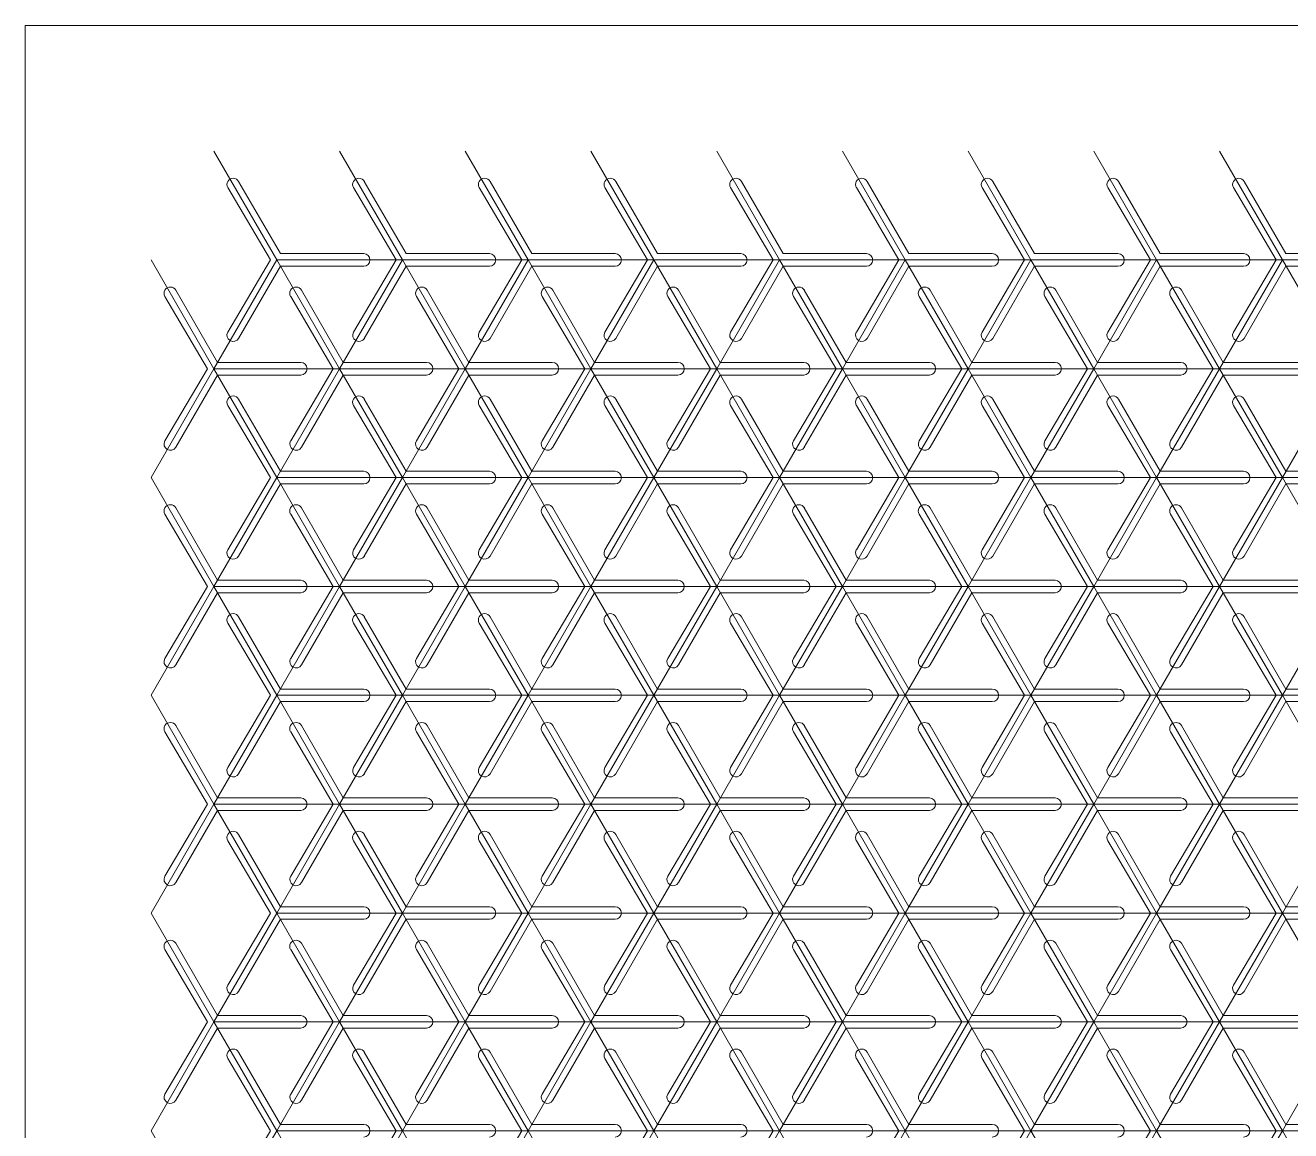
# Model space of a CAD drawing. Header units: metres. Extents: x 0 to 205, y 0 to 185.
# Drawn here: x 0 to 100.7, y 96.6 to 184.5 of the extents above; entities that cross this region are included whole.
import ezdxf

# ---------------------------------------------------------------- set-up
doc = ezdxf.new("R2010")
doc.units = ezdxf.units.M
doc.layers.add('TOP', color=1, linetype='Continuous', lineweight=0)

msp = doc.modelspace()

# ---------------------------------------------------------------- linework, layer by layer
at = {"layer": 'TOP'}
for p, q in [((0, 0), (0, 184.54)), ((0, 184.54), (205, 184.54)), ((20, 165.88), (15, 174.54)), ((30, 165.88), (25, 174.54)), ((40, 165.88), (35, 174.54)), ((50, 165.88), (45, 174.54)), ((60, 165.88), (55, 174.54)), ((70, 165.88), (65, 174.54)), ((80, 165.88), (75, 174.54)), ((90, 165.88), (85, 174.54)), ((100, 165.88), (95, 174.54)), ((16.11, 171.63), (19.5, 165.88)), ((20.29, 166.38), (16.97, 172.13)), ((26.11, 171.63), (29.5, 165.88)), ((30.29, 166.38), (26.97, 172.13)), ((36.11, 171.63), (39.5, 165.88)), ((40.29, 166.38), (36.97, 172.13)), ((46.11, 171.63), (49.5, 165.88)), ((50.29, 166.38), (46.97, 172.13)), ((56.11, 171.63), (59.5, 165.88)), ((60.29, 166.38), (56.97, 172.13)), ((66.11, 171.63), (69.5, 165.88)), ((70.29, 166.38), (66.97, 172.13)), ((76.11, 171.63), (79.5, 165.88)), ((80.29, 166.38), (76.97, 172.13)), ((86.11, 171.63), (89.5, 165.88)), ((90.29, 166.38), (86.97, 172.13)), ((96.11, 171.63), (99.5, 165.88)), ((100.29, 166.38), (96.97, 172.13)), ((26.92, 166.38), (20.29, 166.38)), ((36.92, 166.38), (30.29, 166.38)), ((46.92, 166.38), (40.29, 166.38)), ((56.92, 166.38), (50.29, 166.38)), ((66.92, 166.38), (60.29, 166.38)), ((76.92, 166.38), (70.29, 166.38)), ((86.92, 166.38), (80.29, 166.38)), ((96.92, 166.38), (90.29, 166.38)), ((106.92, 166.38), (100.29, 166.38)), ((15, 157.22), (10, 165.88)), ((20, 165.88), (15, 157.22)), ((19.5, 165.88), (16.11, 160.14)), ((16.97, 159.64), (20.29, 165.38)), ((25, 157.22), (20, 165.88)), ((20, 165.88), (30, 165.88)), ((20.29, 165.38), (26.92, 165.38)), ((30, 165.88), (25, 157.22)), ((29.5, 165.88), (26.11, 160.14)), ((26.97, 159.64), (30.29, 165.38)), ((35, 157.22), (30, 165.88)), ((30, 165.88), (40, 165.88)), ((30.29, 165.38), (36.92, 165.38)), ((40, 165.88), (35, 157.22)), ((39.5, 165.88), (36.11, 160.14)), ((36.97, 159.64), (40.29, 165.38)), ((45, 157.22), (40, 165.88)), ((40, 165.88), (50, 165.88)), ((40.29, 165.38), (46.92, 165.38)), ((50, 165.88), (45, 157.22)), ((49.5, 165.88), (46.11, 160.14)), ((46.97, 159.64), (50.29, 165.38)), ((55, 157.22), (50, 165.88)), ((50, 165.88), (60, 165.88)), ((50.29, 165.38), (56.92, 165.38)), ((60, 165.88), (55, 157.22)), ((59.5, 165.88), (56.11, 160.14)), ((56.97, 159.64), (60.29, 165.38)), ((65, 157.22), (60, 165.88)), ((60, 165.88), (70, 165.88)), ((60.29, 165.38), (66.92, 165.38)), ((70, 165.88), (65, 157.22)), ((69.5, 165.88), (66.11, 160.14)), ((66.97, 159.64), (70.29, 165.38)), ((75, 157.22), (70, 165.88)), ((70, 165.88), (80, 165.88)), ((70.29, 165.38), (76.92, 165.38)), ((80, 165.88), (75, 157.22)), ((79.5, 165.88), (76.11, 160.14)), ((76.97, 159.64), (80.29, 165.38)), ((85, 157.22), (80, 165.88)), ((80, 165.88), (90, 165.88)), ((80.29, 165.38), (86.92, 165.38)), ((90, 165.88), (85, 157.22)), ((89.5, 165.88), (86.11, 160.14)), ((86.97, 159.64), (90.29, 165.38)), ((95, 157.22), (90, 165.88)), ((90, 165.88), (100, 165.88)), ((90.29, 165.38), (96.92, 165.38)), ((100, 165.88), (95, 157.22)), ((99.5, 165.88), (96.11, 160.14)), ((96.97, 159.64), (100.29, 165.38)), ((105, 157.22), (100, 165.88)), ((100, 165.88), (110, 165.88)), ((100.29, 165.38), (106.92, 165.38)), ((15.29, 157.72), (11.97, 163.47)), ((25.29, 157.72), (21.97, 163.47)), ((35.29, 157.72), (31.97, 163.47)), ((45.29, 157.72), (41.97, 163.47)), ((55.29, 157.72), (51.97, 163.47)), ((65.29, 157.72), (61.97, 163.47)), ((75.29, 157.72), (71.97, 163.47)), ((85.29, 157.72), (81.97, 163.47)), ((95.29, 157.72), (91.97, 163.47)), ((11.11, 162.97), (14.5, 157.22)), ((21.11, 162.97), (24.5, 157.22)), ((31.11, 162.97), (34.5, 157.22)), ((41.11, 162.97), (44.5, 157.22)), ((51.11, 162.97), (54.5, 157.22)), ((61.11, 162.97), (64.5, 157.22)), ((71.11, 162.97), (74.5, 157.22)), ((81.11, 162.97), (84.5, 157.22)), ((91.11, 162.97), (94.5, 157.22)), ((15, 157.22), (10, 148.56)), ((14.5, 157.22), (11.11, 151.48)), ((20, 148.56), (15, 157.22)), ((15, 157.22), (25, 157.22)), ((21.92, 157.72), (15.29, 157.72)), ((25, 157.22), (20, 148.56)), ((24.5, 157.22), (21.11, 151.48)), ((30, 148.56), (25, 157.22)), ((25, 157.22), (35, 157.22)), ((31.92, 157.72), (25.29, 157.72)), ((35, 157.22), (30, 148.56)), ((34.5, 157.22), (31.11, 151.48)), ((40, 148.56), (35, 157.22)), ((35, 157.22), (45, 157.22)), ((41.92, 157.72), (35.29, 157.72)), ((45, 157.22), (40, 148.56)), ((44.5, 157.22), (41.11, 151.48)), ((50, 148.56), (45, 157.22)), ((45, 157.22), (55, 157.22)), ((51.92, 157.72), (45.29, 157.72)), ((55, 157.22), (50, 148.56)), ((54.5, 157.22), (51.11, 151.48)), ((60, 148.56), (55, 157.22)), ((55, 157.22), (65, 157.22)), ((61.92, 157.72), (55.29, 157.72)), ((65, 157.22), (60, 148.56)), ((64.5, 157.22), (61.11, 151.48)), ((70, 148.56), (65, 157.22)), ((65, 157.22), (75, 157.22)), ((71.92, 157.72), (65.29, 157.72)), ((75, 157.22), (70, 148.56)), ((74.5, 157.22), (71.11, 151.48)), ((80, 148.56), (75, 157.22)), ((75, 157.22), (85, 157.22)), ((81.92, 157.72), (75.29, 157.72)), ((85, 157.22), (80, 148.56)), ((84.5, 157.22), (81.11, 151.48)), ((90, 148.56), (85, 157.22)), ((85, 157.22), (95, 157.22)), ((91.92, 157.72), (85.29, 157.72)), ((95, 157.22), (90, 148.56)), ((94.5, 157.22), (91.11, 151.48)), ((100, 148.56), (95, 157.22)), ((95, 157.22), (105, 157.22)), ((101.92, 157.72), (95.29, 157.72)), ((105, 157.22), (100, 148.56)), ((11.97, 150.98), (15.29, 156.72)), ((15.29, 156.72), (21.92, 156.72)), ((21.97, 150.98), (25.29, 156.72)), ((25.29, 156.72), (31.92, 156.72)), ((31.97, 150.98), (35.29, 156.72)), ((35.29, 156.72), (41.92, 156.72)), ((41.97, 150.98), (45.29, 156.72)), ((45.29, 156.72), (51.92, 156.72)), ((51.97, 150.98), (55.29, 156.72)), ((55.29, 156.72), (61.92, 156.72)), ((61.97, 150.98), (65.29, 156.72)), ((65.29, 156.72), (71.92, 156.72)), ((71.97, 150.98), (75.29, 156.72)), ((75.29, 156.72), (81.92, 156.72)), ((81.97, 150.98), (85.29, 156.72)), ((85.29, 156.72), (91.92, 156.72)), ((91.97, 150.98), (95.29, 156.72)), ((95.29, 156.72), (101.92, 156.72)), ((16.11, 154.31), (19.5, 148.56)), ((20.29, 149.06), (16.97, 154.81)), ((26.11, 154.31), (29.5, 148.56)), ((30.29, 149.06), (26.97, 154.81)), ((36.11, 154.31), (39.5, 148.56)), ((40.29, 149.06), (36.97, 154.81)), ((46.11, 154.31), (49.5, 148.56)), ((50.29, 149.06), (46.97, 154.81)), ((56.11, 154.31), (59.5, 148.56)), ((60.29, 149.06), (56.97, 154.81)), ((66.11, 154.31), (69.5, 148.56)), ((70.29, 149.06), (66.97, 154.81)), ((76.11, 154.31), (79.5, 148.56)), ((80.29, 149.06), (76.97, 154.81)), ((86.11, 154.31), (89.5, 148.56)), ((90.29, 149.06), (86.97, 154.81)), ((96.11, 154.31), (99.5, 148.56)), ((100.29, 149.06), (96.97, 154.81)), ((26.92, 149.06), (20.29, 149.06)), ((36.92, 149.06), (30.29, 149.06)), ((46.92, 149.06), (40.29, 149.06)), ((56.92, 149.06), (50.29, 149.06)), ((66.92, 149.06), (60.29, 149.06)), ((76.92, 149.06), (70.29, 149.06)), ((86.92, 149.06), (80.29, 149.06)), ((96.92, 149.06), (90.29, 149.06)), ((106.92, 149.06), (100.29, 149.06)), ((15, 139.9), (10, 148.56)), ((20, 148.56), (15, 139.9)), ((19.5, 148.56), (16.11, 142.82)), ((16.97, 142.32), (20.29, 148.06)), ((25, 139.9), (20, 148.56)), ((20, 148.56), (30, 148.56)), ((20.29, 148.06), (26.92, 148.06)), ((30, 148.56), (25, 139.9)), ((29.5, 148.56), (26.11, 142.82)), ((26.97, 142.32), (30.29, 148.06)), ((35, 139.9), (30, 148.56)), ((30, 148.56), (40, 148.56)), ((30.29, 148.06), (36.92, 148.06)), ((40, 148.56), (35, 139.9)), ((39.5, 148.56), (36.11, 142.82)), ((36.97, 142.32), (40.29, 148.06)), ((45, 139.9), (40, 148.56)), ((40, 148.56), (50, 148.56)), ((40.29, 148.06), (46.92, 148.06)), ((50, 148.56), (45, 139.9)), ((49.5, 148.56), (46.11, 142.82)), ((46.97, 142.32), (50.29, 148.06)), ((55, 139.9), (50, 148.56)), ((50, 148.56), (60, 148.56)), ((50.29, 148.06), (56.92, 148.06)), ((60, 148.56), (55, 139.9)), ((59.5, 148.56), (56.11, 142.82)), ((56.97, 142.32), (60.29, 148.06)), ((65, 139.9), (60, 148.56)), ((60, 148.56), (70, 148.56)), ((60.29, 148.06), (66.92, 148.06)), ((70, 148.56), (65, 139.9)), ((69.5, 148.56), (66.11, 142.82)), ((66.97, 142.32), (70.29, 148.06)), ((75, 139.9), (70, 148.56)), ((70, 148.56), (80, 148.56)), ((70.29, 148.06), (76.92, 148.06)), ((80, 148.56), (75, 139.9)), ((79.5, 148.56), (76.11, 142.82)), ((76.97, 142.32), (80.29, 148.06)), ((85, 139.9), (80, 148.56)), ((80, 148.56), (90, 148.56)), ((80.29, 148.06), (86.92, 148.06)), ((90, 148.56), (85, 139.9)), ((89.5, 148.56), (86.11, 142.82)), ((86.97, 142.32), (90.29, 148.06)), ((95, 139.9), (90, 148.56)), ((90, 148.56), (100, 148.56)), ((90.29, 148.06), (96.92, 148.06)), ((100, 148.56), (95, 139.9)), ((99.5, 148.56), (96.11, 142.82)), ((96.97, 142.32), (100.29, 148.06)), ((105, 139.9), (100, 148.56)), ((100, 148.56), (110, 148.56)), ((100.29, 148.06), (106.92, 148.06)), ((15.29, 140.4), (11.97, 146.15)), ((25.29, 140.4), (21.97, 146.15)), ((35.29, 140.4), (31.97, 146.15)), ((45.29, 140.4), (41.97, 146.15)), ((55.29, 140.4), (51.97, 146.15)), ((65.29, 140.4), (61.97, 146.15)), ((75.29, 140.4), (71.97, 146.15)), ((85.29, 140.4), (81.97, 146.15)), ((95.29, 140.4), (91.97, 146.15)), ((11.11, 145.65), (14.5, 139.9)), ((21.11, 145.65), (24.5, 139.9)), ((31.11, 145.65), (34.5, 139.9)), ((41.11, 145.65), (44.5, 139.9)), ((51.11, 145.65), (54.5, 139.9)), ((61.11, 145.65), (64.5, 139.9)), ((71.11, 145.65), (74.5, 139.9)), ((81.11, 145.65), (84.5, 139.9)), ((91.11, 145.65), (94.5, 139.9)), ((21.92, 140.4), (15.29, 140.4)), ((31.92, 140.4), (25.29, 140.4)), ((41.92, 140.4), (35.29, 140.4)), ((51.92, 140.4), (45.29, 140.4)), ((61.92, 140.4), (55.29, 140.4)), ((71.92, 140.4), (65.29, 140.4)), ((81.92, 140.4), (75.29, 140.4)), ((91.92, 140.4), (85.29, 140.4)), ((101.92, 140.4), (95.29, 140.4)), ((15, 139.9), (10, 131.24)), ((14.5, 139.9), (11.11, 134.16)), ((11.97, 133.66), (15.29, 139.4)), ((20, 131.24), (15, 139.9)), ((15, 139.9), (25, 139.9)), ((15.29, 139.4), (21.92, 139.4)), ((25, 139.9), (20, 131.24)), ((24.5, 139.9), (21.11, 134.16)), ((21.97, 133.66), (25.29, 139.4)), ((30, 131.24), (25, 139.9)), ((25, 139.9), (35, 139.9)), ((25.29, 139.4), (31.92, 139.4)), ((35, 139.9), (30, 131.24)), ((34.5, 139.9), (31.11, 134.16)), ((31.97, 133.66), (35.29, 139.4)), ((40, 131.24), (35, 139.9)), ((35, 139.9), (45, 139.9)), ((35.29, 139.4), (41.92, 139.4)), ((45, 139.9), (40, 131.24)), ((44.5, 139.9), (41.11, 134.16)), ((41.97, 133.66), (45.29, 139.4)), ((50, 131.24), (45, 139.9)), ((45, 139.9), (55, 139.9)), ((45.29, 139.4), (51.92, 139.4)), ((55, 139.9), (50, 131.24)), ((54.5, 139.9), (51.11, 134.16)), ((51.97, 133.66), (55.29, 139.4)), ((60, 131.24), (55, 139.9)), ((55, 139.9), (65, 139.9)), ((55.29, 139.4), (61.92, 139.4)), ((65, 139.9), (60, 131.24)), ((64.5, 139.9), (61.11, 134.16)), ((61.97, 133.66), (65.29, 139.4)), ((70, 131.24), (65, 139.9)), ((65, 139.9), (75, 139.9)), ((65.29, 139.4), (71.92, 139.4)), ((75, 139.9), (70, 131.24)), ((74.5, 139.9), (71.11, 134.16)), ((71.97, 133.66), (75.29, 139.4)), ((80, 131.24), (75, 139.9)), ((75, 139.9), (85, 139.9)), ((75.29, 139.4), (81.92, 139.4)), ((85, 139.9), (80, 131.24)), ((84.5, 139.9), (81.11, 134.16)), ((81.97, 133.66), (85.29, 139.4)), ((90, 131.24), (85, 139.9)), ((85, 139.9), (95, 139.9)), ((85.29, 139.4), (91.92, 139.4)), ((95, 139.9), (90, 131.24)), ((94.5, 139.9), (91.11, 134.16)), ((91.97, 133.66), (95.29, 139.4)), ((100, 131.24), (95, 139.9)), ((95, 139.9), (105, 139.9)), ((95.29, 139.4), (101.92, 139.4)), ((105, 139.9), (100, 131.24)), ((16.11, 136.99), (19.5, 131.24)), ((20.29, 131.74), (16.97, 137.49)), ((26.11, 136.99), (29.5, 131.24)), ((30.29, 131.74), (26.97, 137.49)), ((36.11, 136.99), (39.5, 131.24)), ((40.29, 131.74), (36.97, 137.49)), ((46.11, 136.99), (49.5, 131.24)), ((50.29, 131.74), (46.97, 137.49)), ((56.11, 136.99), (59.5, 131.24)), ((60.29, 131.74), (56.97, 137.49)), ((66.11, 136.99), (69.5, 131.24)), ((70.29, 131.74), (66.97, 137.49)), ((76.11, 136.99), (79.5, 131.24)), ((80.29, 131.74), (76.97, 137.49)), ((86.11, 136.99), (89.5, 131.24)), ((90.29, 131.74), (86.97, 137.49)), ((96.11, 136.99), (99.5, 131.24)), ((100.29, 131.74), (96.97, 137.49)), ((15, 122.58), (10, 131.24)), ((20, 131.24), (15, 122.58)), ((19.5, 131.24), (16.11, 125.5)), ((25, 122.58), (20, 131.24)), ((20, 131.24), (30, 131.24)), ((26.92, 131.74), (20.29, 131.74)), ((30, 131.24), (25, 122.58)), ((29.5, 131.24), (26.11, 125.5)), ((35, 122.58), (30, 131.24)), ((30, 131.24), (40, 131.24)), ((36.92, 131.74), (30.29, 131.74)), ((40, 131.24), (35, 122.58)), ((39.5, 131.24), (36.11, 125.5)), ((45, 122.58), (40, 131.24)), ((40, 131.24), (50, 131.24)), ((46.92, 131.74), (40.29, 131.74)), ((50, 131.24), (45, 122.58)), ((49.5, 131.24), (46.11, 125.5)), ((55, 122.58), (50, 131.24)), ((50, 131.24), (60, 131.24)), ((56.92, 131.74), (50.29, 131.74)), ((60, 131.24), (55, 122.58)), ((59.5, 131.24), (56.11, 125.5)), ((65, 122.58), (60, 131.24)), ((60, 131.24), (70, 131.24)), ((66.92, 131.74), (60.29, 131.74)), ((70, 131.24), (65, 122.58)), ((69.5, 131.24), (66.11, 125.5)), ((75, 122.58), (70, 131.24)), ((70, 131.24), (80, 131.24)), ((76.92, 131.74), (70.29, 131.74)), ((80, 131.24), (75, 122.58)), ((79.5, 131.24), (76.11, 125.5)), ((85, 122.58), (80, 131.24)), ((80, 131.24), (90, 131.24)), ((86.92, 131.74), (80.29, 131.74)), ((90, 131.24), (85, 122.58)), ((89.5, 131.24), (86.11, 125.5)), ((95, 122.58), (90, 131.24)), ((90, 131.24), (100, 131.24)), ((96.92, 131.74), (90.29, 131.74)), ((100, 131.24), (95, 122.58)), ((99.5, 131.24), (96.11, 125.5)), ((105, 122.58), (100, 131.24)), ((100, 131.24), (110, 131.24)), ((106.92, 131.74), (100.29, 131.74)), ((16.97, 125), (20.29, 130.74)), ((20.29, 130.74), (26.92, 130.74)), ((26.97, 125), (30.29, 130.74)), ((30.29, 130.74), (36.92, 130.74)), ((36.97, 125), (40.29, 130.74)), ((40.29, 130.74), (46.92, 130.74)), ((46.97, 125), (50.29, 130.74)), ((50.29, 130.74), (56.92, 130.74)), ((56.97, 125), (60.29, 130.74)), ((60.29, 130.74), (66.92, 130.74)), ((66.97, 125), (70.29, 130.74)), ((70.29, 130.74), (76.92, 130.74)), ((76.97, 125), (80.29, 130.74)), ((80.29, 130.74), (86.92, 130.74)), ((86.97, 125), (90.29, 130.74)), ((90.29, 130.74), (96.92, 130.74)), ((96.97, 125), (100.29, 130.74)), ((100.29, 130.74), (106.92, 130.74)), ((11.11, 128.33), (14.5, 122.58)), ((15.29, 123.08), (11.97, 128.83)), ((21.11, 128.33), (24.5, 122.58)), ((25.29, 123.08), (21.97, 128.83)), ((31.11, 128.33), (34.5, 122.58)), ((35.29, 123.08), (31.97, 128.83)), ((41.11, 128.33), (44.5, 122.58)), ((45.29, 123.08), (41.97, 128.83)), ((51.11, 128.33), (54.5, 122.58)), ((55.29, 123.08), (51.97, 128.83)), ((61.11, 128.33), (64.5, 122.58)), ((65.29, 123.08), (61.97, 128.83)), ((71.11, 128.33), (74.5, 122.58)), ((75.29, 123.08), (71.97, 128.83)), ((81.11, 128.33), (84.5, 122.58)), ((85.29, 123.08), (81.97, 128.83)), ((91.11, 128.33), (94.5, 122.58)), ((95.29, 123.08), (91.97, 128.83)), ((21.92, 123.08), (15.29, 123.08)), ((31.92, 123.08), (25.29, 123.08)), ((41.92, 123.08), (35.29, 123.08)), ((51.92, 123.08), (45.29, 123.08)), ((61.92, 123.08), (55.29, 123.08)), ((71.92, 123.08), (65.29, 123.08)), ((81.92, 123.08), (75.29, 123.08)), ((91.92, 123.08), (85.29, 123.08)), ((101.92, 123.08), (95.29, 123.08)), ((15, 122.58), (10, 113.92)), ((14.5, 122.58), (11.11, 116.84)), ((11.97, 116.34), (15.29, 122.08)), ((20, 113.92), (15, 122.58)), ((15, 122.58), (25, 122.58)), ((15.29, 122.08), (21.92, 122.08)), ((25, 122.58), (20, 113.92)), ((24.5, 122.58), (21.11, 116.84)), ((21.97, 116.34), (25.29, 122.08)), ((30, 113.92), (25, 122.58)), ((25, 122.58), (35, 122.58)), ((25.29, 122.08), (31.92, 122.08)), ((35, 122.58), (30, 113.92)), ((34.5, 122.58), (31.11, 116.84)), ((31.97, 116.34), (35.29, 122.08)), ((40, 113.92), (35, 122.58)), ((35, 122.58), (45, 122.58)), ((35.29, 122.08), (41.92, 122.08)), ((45, 122.58), (40, 113.92)), ((44.5, 122.58), (41.11, 116.84)), ((41.97, 116.34), (45.29, 122.08)), ((50, 113.92), (45, 122.58)), ((45, 122.58), (55, 122.58)), ((45.29, 122.08), (51.92, 122.08)), ((55, 122.58), (50, 113.92)), ((54.5, 122.58), (51.11, 116.84)), ((51.97, 116.34), (55.29, 122.08)), ((60, 113.92), (55, 122.58)), ((55, 122.58), (65, 122.58)), ((55.29, 122.08), (61.92, 122.08)), ((65, 122.58), (60, 113.92)), ((64.5, 122.58), (61.11, 116.84)), ((61.97, 116.34), (65.29, 122.08)), ((70, 113.92), (65, 122.58)), ((65, 122.58), (75, 122.58)), ((65.29, 122.08), (71.92, 122.08)), ((75, 122.58), (70, 113.92)), ((74.5, 122.58), (71.11, 116.84)), ((71.97, 116.34), (75.29, 122.08)), ((80, 113.92), (75, 122.58)), ((75, 122.58), (85, 122.58)), ((75.29, 122.08), (81.92, 122.08)), ((85, 122.58), (80, 113.92)), ((84.5, 122.58), (81.11, 116.84)), ((81.97, 116.34), (85.29, 122.08)), ((90, 113.92), (85, 122.58)), ((85, 122.58), (95, 122.58)), ((85.29, 122.08), (91.92, 122.08)), ((95, 122.58), (90, 113.92)), ((94.5, 122.58), (91.11, 116.84)), ((91.97, 116.34), (95.29, 122.08)), ((100, 113.92), (95, 122.58)), ((95, 122.58), (105, 122.58)), ((95.29, 122.08), (101.92, 122.08)), ((105, 122.58), (100, 113.92)), ((20.29, 114.42), (16.97, 120.17)), ((30.29, 114.42), (26.97, 120.17)), ((40.29, 114.42), (36.97, 120.17)), ((50.29, 114.42), (46.97, 120.17)), ((60.29, 114.42), (56.97, 120.17)), ((70.29, 114.42), (66.97, 120.17)), ((80.29, 114.42), (76.97, 120.17)), ((90.29, 114.42), (86.97, 120.17)), ((100.29, 114.42), (96.97, 120.17)), ((16.11, 119.67), (19.5, 113.92)), ((26.11, 119.67), (29.5, 113.92)), ((36.11, 119.67), (39.5, 113.92)), ((46.11, 119.67), (49.5, 113.92)), ((56.11, 119.67), (59.5, 113.92)), ((66.11, 119.67), (69.5, 113.92)), ((76.11, 119.67), (79.5, 113.92)), ((86.11, 119.67), (89.5, 113.92)), ((96.11, 119.67), (99.5, 113.92)), ((15, 105.26), (10, 113.92)), ((20, 113.92), (15, 105.26)), ((19.5, 113.92), (16.11, 108.18)), ((25, 105.26), (20, 113.92)), ((20, 113.92), (30, 113.92)), ((26.92, 114.42), (20.29, 114.42)), ((30, 113.92), (25, 105.26)), ((29.5, 113.92), (26.11, 108.18)), ((35, 105.26), (30, 113.92)), ((30, 113.92), (40, 113.92)), ((36.92, 114.42), (30.29, 114.42)), ((40, 113.92), (35, 105.26)), ((39.5, 113.92), (36.11, 108.18)), ((45, 105.26), (40, 113.92)), ((40, 113.92), (50, 113.92)), ((46.92, 114.42), (40.29, 114.42)), ((50, 113.92), (45, 105.26)), ((49.5, 113.92), (46.11, 108.18)), ((55, 105.26), (50, 113.92)), ((50, 113.92), (60, 113.92)), ((56.92, 114.42), (50.29, 114.42)), ((60, 113.92), (55, 105.26)), ((59.5, 113.92), (56.11, 108.18)), ((65, 105.26), (60, 113.92)), ((60, 113.92), (70, 113.92)), ((66.92, 114.42), (60.29, 114.42)), ((70, 113.92), (65, 105.26)), ((69.5, 113.92), (66.11, 108.18)), ((75, 105.26), (70, 113.92)), ((70, 113.92), (80, 113.92)), ((76.92, 114.42), (70.29, 114.42)), ((80, 113.92), (75, 105.26)), ((79.5, 113.92), (76.11, 108.18)), ((85, 105.26), (80, 113.92)), ((80, 113.92), (90, 113.92)), ((86.92, 114.42), (80.29, 114.42)), ((90, 113.92), (85, 105.26)), ((89.5, 113.92), (86.11, 108.18)), ((95, 105.26), (90, 113.92)), ((90, 113.92), (100, 113.92)), ((96.92, 114.42), (90.29, 114.42)), ((100, 113.92), (95, 105.26)), ((99.5, 113.92), (96.11, 108.18)), ((105, 105.26), (100, 113.92)), ((100, 113.92), (110, 113.92)), ((106.92, 114.42), (100.29, 114.42)), ((16.97, 107.68), (20.29, 113.42)), ((20.29, 113.42), (26.92, 113.42)), ((26.97, 107.68), (30.29, 113.42)), ((30.29, 113.42), (36.92, 113.42)), ((36.97, 107.68), (40.29, 113.42)), ((40.29, 113.42), (46.92, 113.42)), ((46.97, 107.68), (50.29, 113.42)), ((50.29, 113.42), (56.92, 113.42)), ((56.97, 107.68), (60.29, 113.42)), ((60.29, 113.42), (66.92, 113.42)), ((66.97, 107.68), (70.29, 113.42)), ((70.29, 113.42), (76.92, 113.42)), ((76.97, 107.68), (80.29, 113.42)), ((80.29, 113.42), (86.92, 113.42)), ((86.97, 107.68), (90.29, 113.42)), ((90.29, 113.42), (96.92, 113.42)), ((96.97, 107.68), (100.29, 113.42)), ((100.29, 113.42), (106.92, 113.42)), ((11.11, 111.01), (14.5, 105.26)), ((15.29, 105.76), (11.97, 111.51)), ((21.11, 111.01), (24.5, 105.26)), ((25.29, 105.76), (21.97, 111.51)), ((31.11, 111.01), (34.5, 105.26)), ((35.29, 105.76), (31.97, 111.51)), ((41.11, 111.01), (44.5, 105.26)), ((45.29, 105.76), (41.97, 111.51)), ((51.11, 111.01), (54.5, 105.26)), ((55.29, 105.76), (51.97, 111.51)), ((61.11, 111.01), (64.5, 105.26)), ((65.29, 105.76), (61.97, 111.51)), ((71.11, 111.01), (74.5, 105.26)), ((75.29, 105.76), (71.97, 111.51)), ((81.11, 111.01), (84.5, 105.26)), ((85.29, 105.76), (81.97, 111.51)), ((91.11, 111.01), (94.5, 105.26)), ((95.29, 105.76), (91.97, 111.51)), ((21.92, 105.76), (15.29, 105.76)), ((31.92, 105.76), (25.29, 105.76)), ((41.92, 105.76), (35.29, 105.76)), ((51.92, 105.76), (45.29, 105.76)), ((61.92, 105.76), (55.29, 105.76)), ((71.92, 105.76), (65.29, 105.76)), ((81.92, 105.76), (75.29, 105.76)), ((91.92, 105.76), (85.29, 105.76)), ((101.92, 105.76), (95.29, 105.76)), ((15, 105.26), (10, 96.6)), ((14.5, 105.26), (11.11, 99.52)), ((11.97, 99.02), (15.29, 104.76)), ((20, 96.6), (15, 105.26)), ((15, 105.26), (25, 105.26)), ((15.29, 104.76), (21.92, 104.76)), ((25, 105.26), (20, 96.6)), ((24.5, 105.26), (21.11, 99.52)), ((21.97, 99.02), (25.29, 104.76)), ((30, 96.6), (25, 105.26)), ((25, 105.26), (35, 105.26)), ((25.29, 104.76), (31.92, 104.76)), ((35, 105.26), (30, 96.6)), ((34.5, 105.26), (31.11, 99.52)), ((31.97, 99.02), (35.29, 104.76)), ((40, 96.6), (35, 105.26)), ((35, 105.26), (45, 105.26)), ((35.29, 104.76), (41.92, 104.76)), ((45, 105.26), (40, 96.6)), ((44.5, 105.26), (41.11, 99.52)), ((41.97, 99.02), (45.29, 104.76)), ((50, 96.6), (45, 105.26)), ((45, 105.26), (55, 105.26)), ((45.29, 104.76), (51.92, 104.76)), ((55, 105.26), (50, 96.6)), ((54.5, 105.26), (51.11, 99.52)), ((51.97, 99.02), (55.29, 104.76)), ((60, 96.6), (55, 105.26)), ((55, 105.26), (65, 105.26)), ((55.29, 104.76), (61.92, 104.76)), ((65, 105.26), (60, 96.6)), ((64.5, 105.26), (61.11, 99.52)), ((61.97, 99.02), (65.29, 104.76)), ((70, 96.6), (65, 105.26)), ((65, 105.26), (75, 105.26)), ((65.29, 104.76), (71.92, 104.76)), ((75, 105.26), (70, 96.6)), ((74.5, 105.26), (71.11, 99.52)), ((71.97, 99.02), (75.29, 104.76)), ((80, 96.6), (75, 105.26)), ((75, 105.26), (85, 105.26)), ((75.29, 104.76), (81.92, 104.76)), ((85, 105.26), (80, 96.6)), ((84.5, 105.26), (81.11, 99.52)), ((81.97, 99.02), (85.29, 104.76)), ((90, 96.6), (85, 105.26)), ((85, 105.26), (95, 105.26)), ((85.29, 104.76), (91.92, 104.76)), ((95, 105.26), (90, 96.6)), ((94.5, 105.26), (91.11, 99.52)), ((91.97, 99.02), (95.29, 104.76)), ((100, 96.6), (95, 105.26)), ((95, 105.26), (105, 105.26)), ((95.29, 104.76), (101.92, 104.76)), ((105, 105.26), (100, 96.6)), ((20.29, 97.1), (16.97, 102.85)), ((30.29, 97.1), (26.97, 102.85)), ((40.29, 97.1), (36.97, 102.85)), ((50.29, 97.1), (46.97, 102.85)), ((60.29, 97.1), (56.97, 102.85)), ((70.29, 97.1), (66.97, 102.85)), ((80.29, 97.1), (76.97, 102.85)), ((90.29, 97.1), (86.97, 102.85)), ((100.29, 97.1), (96.97, 102.85)), ((16.11, 102.35), (19.5, 96.6)), ((26.11, 102.35), (29.5, 96.6)), ((36.11, 102.35), (39.5, 96.6)), ((46.11, 102.35), (49.5, 96.6)), ((56.11, 102.35), (59.5, 96.6)), ((66.11, 102.35), (69.5, 96.6)), ((76.11, 102.35), (79.5, 96.6)), ((86.11, 102.35), (89.5, 96.6)), ((96.11, 102.35), (99.5, 96.6)), ((26.92, 97.1), (20.29, 97.1)), ((36.92, 97.1), (30.29, 97.1)), ((46.92, 97.1), (40.29, 97.1)), ((56.92, 97.1), (50.29, 97.1)), ((66.92, 97.1), (60.29, 97.1)), ((76.92, 97.1), (70.29, 97.1)), ((86.92, 97.1), (80.29, 97.1)), ((96.92, 97.1), (90.29, 97.1)), ((106.92, 97.1), (100.29, 97.1)), ((15, 87.94), (10, 96.6)), ((20, 96.6), (15, 87.94)), ((19.5, 96.6), (16.11, 90.86)), ((25, 87.94), (20, 96.6)), ((20, 96.6), (30, 96.6)), ((30, 96.6), (25, 87.94)), ((29.5, 96.6), (26.11, 90.86)), ((35, 87.94), (30, 96.6)), ((30, 96.6), (40, 96.6)), ((40, 96.6), (35, 87.94)), ((39.5, 96.6), (36.11, 90.86)), ((45, 87.94), (40, 96.6)), ((40, 96.6), (50, 96.6)), ((50, 96.6), (45, 87.94)), ((49.5, 96.6), (46.11, 90.86)), ((55, 87.94), (50, 96.6)), ((50, 96.6), (60, 96.6)), ((60, 96.6), (55, 87.94)), ((59.5, 96.6), (56.11, 90.86)), ((65, 87.94), (60, 96.6)), ((60, 96.6), (70, 96.6)), ((70, 96.6), (65, 87.94)), ((69.5, 96.6), (66.11, 90.86)), ((75, 87.94), (70, 96.6)), ((70, 96.6), (80, 96.6)), ((80, 96.6), (75, 87.94)), ((79.5, 96.6), (76.11, 90.86)), ((85, 87.94), (80, 96.6)), ((80, 96.6), (90, 96.6)), ((90, 96.6), (85, 87.94)), ((89.5, 96.6), (86.11, 90.86)), ((95, 87.94), (90, 96.6)), ((90, 96.6), (100, 96.6)), ((100, 96.6), (95, 87.94)), ((99.5, 96.6), (96.11, 90.86)), ((105, 87.94), (100, 96.6)), ((100, 96.6), (110, 96.6))]:
    msp.add_line(p, q, dxfattribs=at)
for centre, start, end in [((16.54, 171.88), 30, 210), ((26.54, 171.88), 30, 210), ((36.54, 171.88), 30, 210), ((46.54, 171.88), 30, 210), ((56.54, 171.88), 30, 210), ((66.54, 171.88), 30, 210), ((76.54, 171.88), 30, 210), ((86.54, 171.88), 30, 210), ((96.54, 171.88), 30, 210), ((26.92, 165.88), -90, 90), ((36.92, 165.88), -90, 90), ((46.92, 165.88), -90, 90), ((56.92, 165.88), -90, 90), ((66.92, 165.88), -90, 90), ((76.92, 165.88), -90, 90), ((86.92, 165.88), -90, 90), ((96.92, 165.88), -90, 90), ((11.54, 163.22), 30, 210), ((21.54, 163.22), 30, 210), ((31.54, 163.22), 30, 210), ((41.54, 163.22), 30, 210), ((51.54, 163.22), 30, 210), ((61.54, 163.22), 30, 210), ((71.54, 163.22), 30, 210), ((81.54, 163.22), 30, 210), ((91.54, 163.22), 30, 210), ((16.54, 159.89), 150, 330), ((26.54, 159.89), 150, 330), ((36.54, 159.89), 150, 330), ((46.54, 159.89), 150, 330), ((56.54, 159.89), 150, 330), ((66.54, 159.89), 150, 330), ((76.54, 159.89), 150, 330), ((86.54, 159.89), 150, 330), ((96.54, 159.89), 150, 330), ((21.92, 157.22), -90, 90), ((31.92, 157.22), -90, 90), ((41.92, 157.22), -90, 90), ((51.92, 157.22), -90, 90), ((61.92, 157.22), -90, 90), ((71.92, 157.22), -90, 90), ((81.92, 157.22), -90, 90), ((91.92, 157.22), -90, 90), ((16.54, 154.56), 30, 210), ((26.54, 154.56), 30, 210), ((36.54, 154.56), 30, 210), ((46.54, 154.56), 30, 210), ((56.54, 154.56), 30, 210), ((66.54, 154.56), 30, 210), ((76.54, 154.56), 30, 210), ((86.54, 154.56), 30, 210), ((96.54, 154.56), 30, 210), ((11.54, 151.23), 150, 330), ((21.54, 151.23), 150, 330), ((31.54, 151.23), 150, 330), ((41.54, 151.23), 150, 330), ((51.54, 151.23), 150, 330), ((61.54, 151.23), 150, 330), ((71.54, 151.23), 150, 330), ((81.54, 151.23), 150, 330), ((91.54, 151.23), 150, 330), ((26.92, 148.56), -90, 90), ((36.92, 148.56), -90, 90), ((46.92, 148.56), -90, 90), ((56.92, 148.56), -90, 90), ((66.92, 148.56), -90, 90), ((76.92, 148.56), -90, 90), ((86.92, 148.56), -90, 90), ((96.92, 148.56), -90, 90), ((11.54, 145.9), 30, 210), ((21.54, 145.9), 30, 210), ((31.54, 145.9), 30, 210), ((41.54, 145.9), 30, 210), ((51.54, 145.9), 30, 210), ((61.54, 145.9), 30, 210), ((71.54, 145.9), 30, 210), ((81.54, 145.9), 30, 210), ((91.54, 145.9), 30, 210), ((16.54, 142.57), 150, 330), ((26.54, 142.57), 150, 330), ((36.54, 142.57), 150, 330), ((46.54, 142.57), 150, 330), ((56.54, 142.57), 150, 330), ((66.54, 142.57), 150, 330), ((76.54, 142.57), 150, 330), ((86.54, 142.57), 150, 330), ((96.54, 142.57), 150, 330), ((21.92, 139.9), -90, 90), ((31.92, 139.9), -90, 90), ((41.92, 139.9), -90, 90), ((51.92, 139.9), -90, 90), ((61.92, 139.9), -90, 90), ((71.92, 139.9), -90, 90), ((81.92, 139.9), -90, 90), ((91.92, 139.9), -90, 90), ((16.54, 137.24), 30, 210), ((26.54, 137.24), 30, 210), ((36.54, 137.24), 30, 210), ((46.54, 137.24), 30, 210), ((56.54, 137.24), 30, 210), ((66.54, 137.24), 30, 210), ((76.54, 137.24), 30, 210), ((86.54, 137.24), 30, 210), ((96.54, 137.24), 30, 210), ((11.54, 133.91), 150, 330), ((21.54, 133.91), 150, 330), ((31.54, 133.91), 150, 330), ((41.54, 133.91), 150, 330), ((51.54, 133.91), 150, 330), ((61.54, 133.91), 150, 330), ((71.54, 133.91), 150, 330), ((81.54, 133.91), 150, 330), ((91.54, 133.91), 150, 330), ((26.92, 131.24), -90, 90), ((36.92, 131.24), -90, 90), ((46.92, 131.24), -90, 90), ((56.92, 131.24), -90, 90), ((66.92, 131.24), -90, 90), ((76.92, 131.24), -90, 90), ((86.92, 131.24), -90, 90), ((96.92, 131.24), -90, 90), ((11.54, 128.58), 30, 210), ((21.54, 128.58), 30, 210), ((31.54, 128.58), 30, 210), ((41.54, 128.58), 30, 210), ((51.54, 128.58), 30, 210), ((61.54, 128.58), 30, 210), ((71.54, 128.58), 30, 210), ((81.54, 128.58), 30, 210), ((91.54, 128.58), 30, 210), ((16.54, 125.25), 150, 330), ((26.54, 125.25), 150, 330), ((36.54, 125.25), 150, 330), ((46.54, 125.25), 150, 330), ((56.54, 125.25), 150, 330), ((66.54, 125.25), 150, 330), ((76.54, 125.25), 150, 330), ((86.54, 125.25), 150, 330), ((96.54, 125.25), 150, 330), ((21.92, 122.58), -90, 90), ((31.92, 122.58), -90, 90), ((41.92, 122.58), -90, 90), ((51.92, 122.58), -90, 90), ((61.92, 122.58), -90, 90), ((71.92, 122.58), -90, 90), ((81.92, 122.58), -90, 90), ((91.92, 122.58), -90, 90), ((16.54, 119.92), 30, 210), ((26.54, 119.92), 30, 210), ((36.54, 119.92), 30, 210), ((46.54, 119.92), 30, 210), ((56.54, 119.92), 30, 210), ((66.54, 119.92), 30, 210), ((76.54, 119.92), 30, 210), ((86.54, 119.92), 30, 210), ((96.54, 119.92), 30, 210), ((11.54, 116.59), 150, 330), ((21.54, 116.59), 150, 330), ((31.54, 116.59), 150, 330), ((41.54, 116.59), 150, 330), ((51.54, 116.59), 150, 330), ((61.54, 116.59), 150, 330), ((71.54, 116.59), 150, 330), ((81.54, 116.59), 150, 330), ((91.54, 116.59), 150, 330), ((26.92, 113.92), -90, 90), ((36.92, 113.92), -90, 90), ((46.92, 113.92), -90, 90), ((56.92, 113.92), -90, 90), ((66.92, 113.92), -90, 90), ((76.92, 113.92), -90, 90), ((86.92, 113.92), -90, 90), ((96.92, 113.92), -90, 90), ((11.54, 111.26), 30, 210), ((21.54, 111.26), 30, 210), ((31.54, 111.26), 30, 210), ((41.54, 111.26), 30, 210), ((51.54, 111.26), 30, 210), ((61.54, 111.26), 30, 210), ((71.54, 111.26), 30, 210), ((81.54, 111.26), 30, 210), ((91.54, 111.26), 30, 210), ((16.54, 107.93), 150, 330), ((26.54, 107.93), 150, 330), ((36.54, 107.93), 150, 330), ((46.54, 107.93), 150, 330), ((56.54, 107.93), 150, 330), ((66.54, 107.93), 150, 330), ((76.54, 107.93), 150, 330), ((86.54, 107.93), 150, 330), ((96.54, 107.93), 150, 330), ((21.92, 105.26), -90, 90), ((31.92, 105.26), -90, 90), ((41.92, 105.26), -90, 90), ((51.92, 105.26), -90, 90), ((61.92, 105.26), -90, 90), ((71.92, 105.26), -90, 90), ((81.92, 105.26), -90, 90), ((91.92, 105.26), -90, 90), ((16.54, 102.6), 30, 210), ((26.54, 102.6), 30, 210), ((36.54, 102.6), 30, 210), ((46.54, 102.6), 30, 210), ((56.54, 102.6), 30, 210), ((66.54, 102.6), 30, 210), ((76.54, 102.6), 30, 210), ((86.54, 102.6), 30, 210), ((96.54, 102.6), 30, 210), ((11.54, 99.27), 150, 330), ((21.54, 99.27), 150, 330), ((31.54, 99.27), 150, 330), ((41.54, 99.27), 150, 330), ((51.54, 99.27), 150, 330), ((61.54, 99.27), 150, 330), ((71.54, 99.27), 150, 330), ((81.54, 99.27), 150, 330), ((91.54, 99.27), 150, 330), ((26.92, 96.6), -90, 90), ((36.92, 96.6), -90, 90), ((46.92, 96.6), -90, 90), ((56.92, 96.6), -90, 90), ((66.92, 96.6), -90, 90), ((76.92, 96.6), -90, 90), ((86.92, 96.6), -90, 90), ((96.92, 96.6), -90, 90)]:
    msp.add_arc(centre, 0.5, start, end, dxfattribs=at)

doc.saveas('drawing.dxf')
